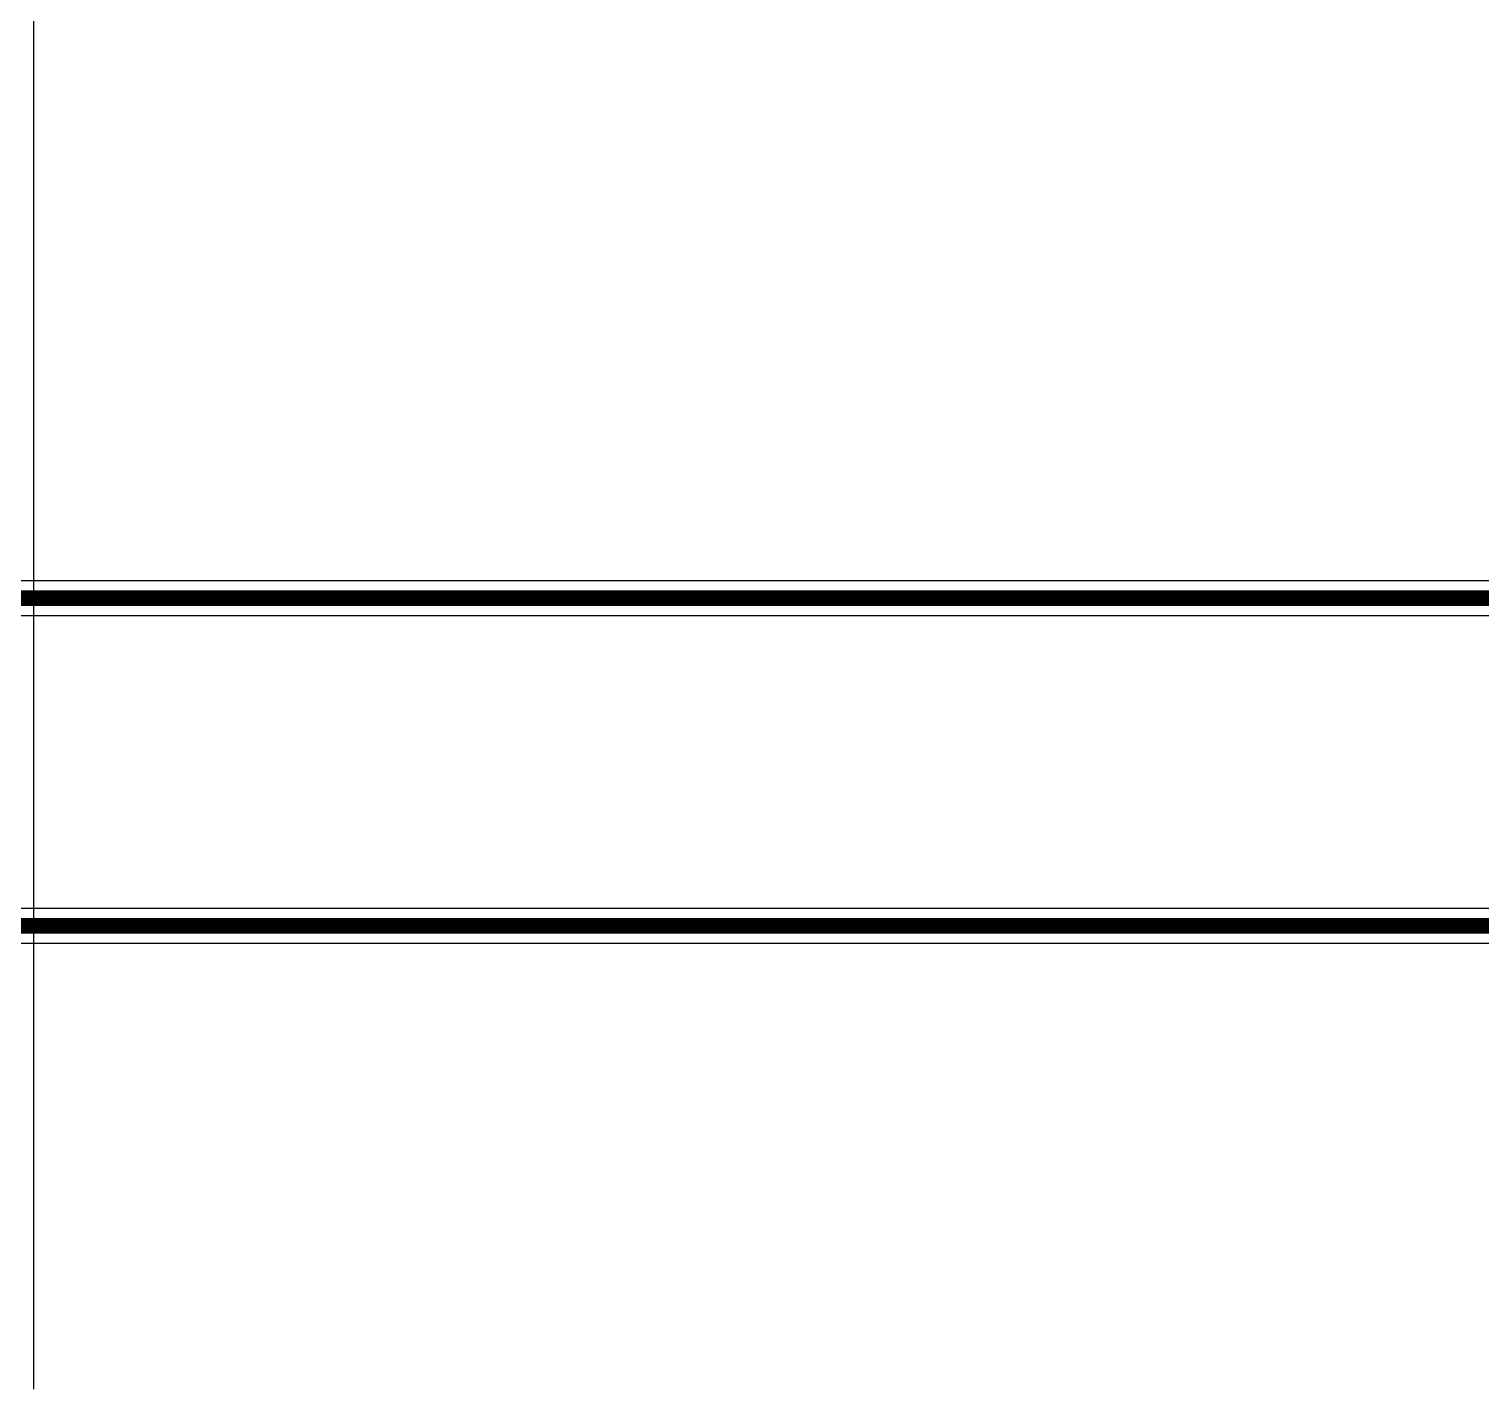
# Model space of a CAD drawing. Header units: millimetres. Extents: x -3 to 175, y -4 to 177.
# Drawn here: x 26.48 to 54.73, y 111.7 to 138.02 of the extents above; entities that cross this region are included whole.
import ezdxf

# ---------------------------------------------------------------- set-up
doc = ezdxf.new("R2010")
doc.units = ezdxf.units.MM
doc.layers.add('BottomLayer', color=5, linetype='Continuous')
doc.layers.add('TopLayer', color=1, linetype='Continuous')

msp = doc.modelspace()

# ---------------------------------------------------------------- linework, layer by layer
at = {"layer": 'BottomLayer'}
for p, q in [((26.572, 123.088), (26.572, 160.296)), ((26.572, 111.563), (26.572, 123.088))]:
    msp.add_line(p, q, dxfattribs=at)
at = {"layer": 'TopLayer'}
for p, q in [((63.742, 127.286), (18.828, 127.286)), ((18.926, 126.612), (63.881, 126.612)), ((63.615, 120.911), (22.584, 120.911)), ((22.584, 120.237), (63.754, 120.237))]:
    msp.add_line(p, q, dxfattribs=at)
at = {"layer": 'TopLayer', "const_width": 0.305}
for points in [[(18.339, 126.949), (63.881, 126.949)], [(21.844, 120.574), (63.754, 120.574)]]:
    msp.add_lwpolyline(points, dxfattribs=at)

doc.saveas('drawing.dxf')
